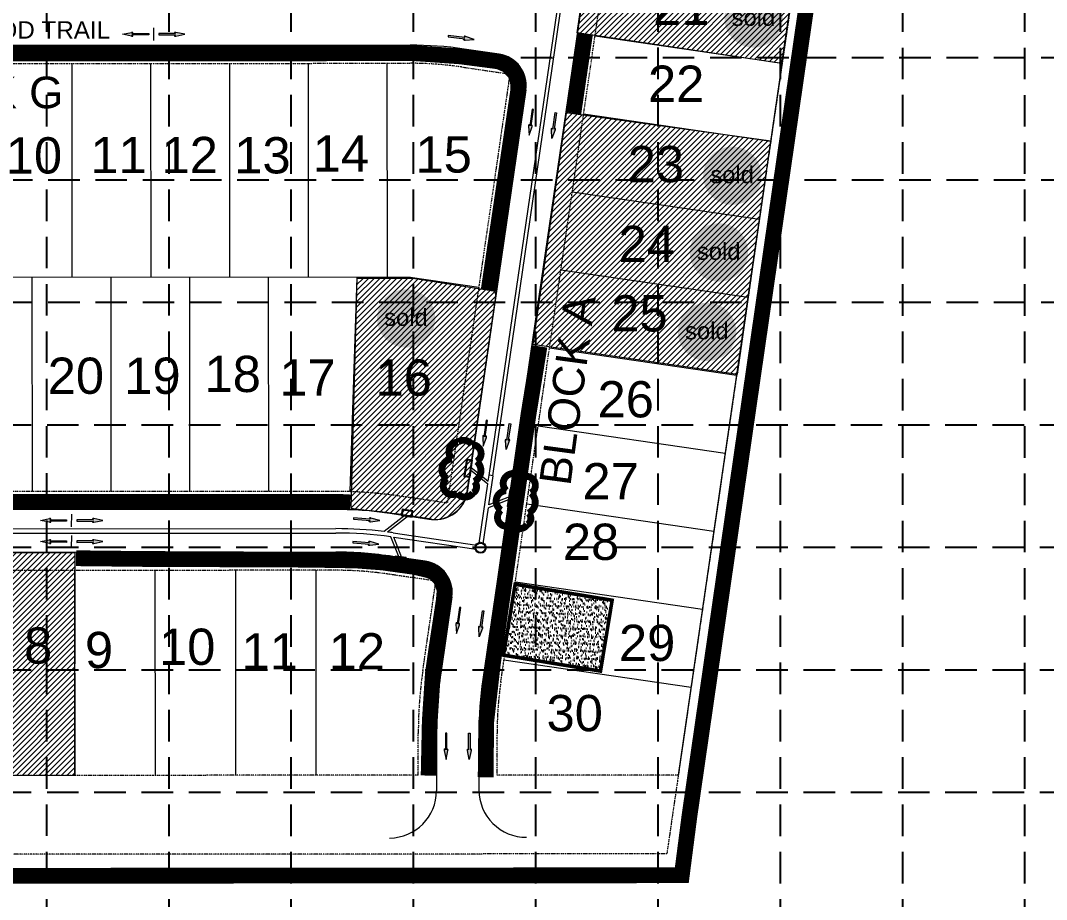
# Model space of a CAD drawing. Extents: x 218174 to 221286, y 216036 to 221010.
# Drawn here: x 219558 to 220209, y 216747 to 217305 of the extents above; entities that cross this region are included whole.
import ezdxf
from ezdxf.enums import TextEntityAlignment as Align

# ---------------------------------------------------------------- set-up
doc = ezdxf.new("R2010")
doc.units = 0
doc.header["$MEASUREMENT"] = 0
doc.linetypes.add('DASHED', pattern=[0.75, 0.5, -0.25])
doc.linetypes.add('DIVIDE', pattern=[1.25, 0.5, -0.25, 0, -0.25, 0, -0.25])
doc.layers.get('0').update_dxf_attribs({"lineweight": 0})
for name, color, linetype, lineweight in [('1 ARROWS', 7, 'Continuous', 0), ('1 BLOCK NUMBERS', 7, 'Continuous', 0), ('1 CURB LINE', 7, 'Continuous', 0), ('1 LOT NUMBERS', 7, 'Continuous', 0), ('1 STORM PIPE', 5, 'Continuous', 0), ('1 STREET NAMES', 7, 'Continuous', 0), ('PH.5-10', 7, 'Continuous', 0), ('PH.5-27', 7, 'Continuous', 0), ('PH.5-29', 7, 'Continuous', 0)]:
    doc.layers.add(name, color=color, linetype=linetype, lineweight=lineweight)
for name, color, linetype in [('1 EROSION BLANKETS', 84, 'Continuous'), ('1 INLET PROTECTION', 5, 'Continuous'), ('1 LIMITS OF DISTURBANCE', 1, 'DASHED'), ('1 SODDED LOT', 2, 'Continuous'), ('1 SOLD LOT', 7, 'Continuous'), ('BASE', 7, 'Continuous'), ('GRID', 251, 'DASHED')]:
    doc.layers.add(name, color=color, linetype=linetype)
doc.styles.add('ryland', font='ARIAL.TTF', dxfattribs={"height": 25})
doc.styles.get("Standard").update_dxf_attribs({"font": 'ARIAL.TTF'})

# ---------------------------------------------------------------- blocks, each defined once
blk = doc.blocks.new('Sold')
h = blk.add_hatch(color=7)
h.paths.add_polyline_path([(38.78, 18.77, 1), (0.52, 18.77, 1)])
h.paths.add_polyline_path([(2.42, 10.89), (36.59, 10.89), (36.59, 27.86), (2.42, 27.86)], flags=24)
at = {"layer": 'BASE', "color": 7, "style": 'ryland'}
blk.add_text('sold', height=11.127, dxfattribs=at).set_placement((19.5, 13.9), align=Align.CENTER)
blk = doc.blocks.new('A$C29F80EAC')
at = {"layer": 'BASE'}
h = blk.add_hatch(dxfattribs=at)
h.set_pattern_fill('AR-SAND', color=30, scale=1.82172, style=0)
h.set_pattern_definition([(37.5, (1542.6865, -135.4905), (-0.1147563, 3.510134), [0, -2.769015, 0, -3.0969247, 0, -2.9602957]), (7.5, (1542.6865, -135.4905), (3.224038, 5.141161), [0, -1.4938107, 0, -2.495757, 0, -0.956403]), (327.5, (1540.4458, -135.4905), (5.673096, 0.010309), [0, -0.91086, 0, -3.279097, 0, -4.281043]), (317.5, (1540.446, -135.4905), (5.476322, 1.59888), [0, -0.45543, 0, -2.14963, 0, -2.4593226])])
h.paths.add_polyline_path([(63.51, 1.14), (63.51, 46.68), (1.14, 46.68), (1.14, 1.14)])
at = {"layer": 'BASE', "color": 30, "linetype": 'Continuous', "const_width": 2.28}
blk.add_lwpolyline([(1.14, 1.14), (63.51, 1.14), (63.51, 46.68), (1.14, 46.68)], close=True, dxfattribs=at)

msp = doc.modelspace()

# ---------------------------------------------------------------- hatches: boundary and pattern name
at = {"layer": '1 ARROWS', "linetype": 'Continuous', "lineweight": 0}
h = msp.add_hatch(color=256, dxfattribs=at)
edge = h.paths.add_edge_path()
edge.add_line((219629.25, 217297.1), (219628.71, 217296.6))
edge.add_line((219628.71, 217296.6), (219639.3, 217296.59))
edge.add_line((219639.3, 217296.59), (219639.3, 217295.73))
edge.add_line((219639.3, 217295.73), (219628.71, 217295.74))
edge.add_line((219628.71, 217295.74), (219629.26, 217295.13))
edge.add_line((219629.26, 217295.13), (219629.26, 217295.13))
edge.add_ellipse((219628.72, 217295.09), major_axis=(-0.56, 0), ratio=0.285714, start_angle=54.16847, end_angle=194.49672, ccw=False)
edge.add_line((219628.39, 217294.96), (219628.39, 217294.96))
edge.add_line((219628.39, 217294.96), (219622.67, 217296.15))
edge.add_line((219622.67, 217296.15), (219628.4, 217297.28))
edge.add_ellipse((219628.72, 217297.14), major_axis=(-0.56, 0), ratio=0.285714, start_angle=162.81733, end_angle=304.72693, ccw=False)
edge.add_line((219629.25, 217297.1), (219629.25, 217297.1))
edge.add_line((219629.25, 217297.1), (219629.25, 217297.1))
edge.add_line((219629.25, 217297.1), (219629.25, 217297.1))
h = msp.add_hatch(color=256, dxfattribs=at)
edge = h.paths.add_edge_path()
edge.add_line((219655.74, 217297.12), (219656.28, 217296.62))
edge.add_line((219656.28, 217296.62), (219645.7, 217296.59))
edge.add_line((219645.7, 217296.59), (219645.7, 217295.73))
edge.add_line((219645.7, 217295.73), (219656.28, 217295.76))
edge.add_line((219656.28, 217295.76), (219655.73, 217295.15))
edge.add_line((219655.73, 217295.15), (219655.73, 217295.15))
edge.add_ellipse((219656.27, 217295.11), major_axis=(0.56, 0.001), ratio=0.285714, start_angle=165.50328, end_angle=305.83153)
edge.add_line((219656.6, 217294.98), (219656.6, 217294.98))
edge.add_line((219656.6, 217294.98), (219662.33, 217296.17))
edge.add_line((219662.33, 217296.17), (219656.59, 217297.3))
edge.add_ellipse((219656.27, 217297.16), major_axis=(0.56, 0.001), ratio=0.285714, start_angle=55.27307, end_angle=197.18267)
edge.add_line((219655.74, 217297.11), (219655.74, 217297.12))
edge.add_line((219655.74, 217297.12), (219655.74, 217297.12))
edge.add_line((219655.74, 217297.12), (219655.74, 217297.12))
h = msp.add_hatch(color=256, dxfattribs=at)
edge = h.paths.add_edge_path()
edge.add_line((219839.45, 217294.75), (219839.92, 217294.08))
edge.add_line((219839.92, 217294.08), (219829.42, 217295.38))
edge.add_line((219829.42, 217295.38), (219829.32, 217294.52))
edge.add_line((219829.32, 217294.52), (219839.82, 217293.22))
edge.add_line((219839.82, 217293.22), (219839.22, 217292.79))
edge.add_line((219839.22, 217292.79), (219839.22, 217292.79))
edge.add_ellipse((219839.75, 217292.68), major_axis=(-0.556, 0.069), ratio=0.285714, start_angle=-17.18267, end_angle=124.72693)
edge.add_line((219840.05, 217292.51), (219840.05, 217292.51))
edge.add_line((219840.05, 217292.51), (219845.88, 217292.93))
edge.add_line((219845.88, 217292.93), (219840.34, 217294.81))
edge.add_line((219840.34, 217294.81), (219840.34, 217294.81))
edge.add_ellipse((219840, 217294.72), major_axis=(-0.556, 0.069), ratio=0.285714, start_angle=234.16847, end_angle=374.49672)
edge.add_line((219839.45, 217294.75), (219839.45, 217294.75))
h = msp.add_hatch(color=256, dxfattribs=at)
edge = h.paths.add_edge_path()
edge.add_line((219882.61, 217238.5), (219881.93, 217238.05))
edge.add_line((219881.93, 217238.05), (219883.45, 217248.52))
edge.add_line((219883.45, 217248.52), (219882.6, 217248.64))
edge.add_line((219882.6, 217248.64), (219881.07, 217238.17))
edge.add_line((219881.07, 217238.17), (219880.66, 217238.78))
edge.add_line((219880.66, 217238.78), (219880.66, 217238.78))
edge.add_ellipse((219880.53, 217238.25), major_axis=(0.081, 0.554), ratio=0.285714, start_angle=-17.18267, end_angle=124.72693)
edge.add_line((219880.36, 217237.96), (219880.36, 217237.96))
edge.add_line((219880.36, 217237.96), (219880.65, 217232.12))
edge.add_line((219880.65, 217232.12), (219882.65, 217237.62))
edge.add_line((219882.65, 217237.62), (219882.65, 217237.62))
edge.add_ellipse((219882.57, 217237.96), major_axis=(0.081, 0.554), ratio=0.285714, start_angle=234.16847, end_angle=374.49672)
edge.add_line((219882.61, 217238.5), (219882.61, 217238.5))
h = msp.add_hatch(color=256, dxfattribs=at)
edge = h.paths.add_edge_path()
edge.add_line((219895.16, 217236.66), (219895.68, 217236.03))
edge.add_line((219895.68, 217236.03), (219897.22, 217246.5))
edge.add_line((219897.22, 217246.5), (219898.07, 217246.37))
edge.add_line((219898.07, 217246.37), (219896.53, 217235.91))
edge.add_line((219896.53, 217235.91), (219897.1, 217236.36))
edge.add_line((219897.1, 217236.36), (219897.1, 217236.36))
edge.add_ellipse((219897.07, 217235.83), major_axis=(0.082, 0.554), ratio=0.285714, start_angle=235.27307, end_angle=377.18267, ccw=False)
edge.add_line((219897.16, 217235.49), (219897.16, 217235.5))
edge.add_line((219897.16, 217235.5), (219895.2, 217229.99))
edge.add_line((219895.2, 217229.99), (219894.86, 217235.83))
edge.add_line((219894.86, 217235.83), (219894.86, 217235.83))
edge.add_ellipse((219895.04, 217236.13), major_axis=(0.082, 0.554), ratio=0.285714, start_angle=-14.49672, end_angle=125.83153, ccw=False)
edge.add_line((219895.16, 217236.66), (219895.16, 217236.66))
h = msp.add_hatch(color=256, dxfattribs=at)
edge = h.paths.add_edge_path()
edge.add_line((219853.53, 217041.3), (219852.85, 217040.85))
edge.add_line((219852.85, 217040.85), (219854.38, 217051.32))
edge.add_line((219854.38, 217051.32), (219853.53, 217051.44))
edge.add_line((219853.53, 217051.44), (219852, 217040.97))
edge.add_line((219852, 217040.97), (219851.59, 217041.57))
edge.add_line((219851.59, 217041.57), (219851.58, 217041.57))
edge.add_ellipse((219851.46, 217041.05), major_axis=(0.081, 0.554), ratio=0.285714, start_angle=-17.18267, end_angle=124.72693)
edge.add_line((219851.28, 217040.75), (219851.28, 217040.76))
edge.add_line((219851.28, 217040.76), (219851.58, 217034.92))
edge.add_line((219851.58, 217034.92), (219853.58, 217040.42))
edge.add_line((219853.58, 217040.42), (219853.58, 217040.42))
edge.add_ellipse((219853.5, 217040.76), major_axis=(0.081, 0.554), ratio=0.285714, start_angle=234.16847, end_angle=374.49672)
edge.add_line((219853.53, 217041.3), (219853.53, 217041.3))
h = msp.add_hatch(color=256, dxfattribs=at)
edge = h.paths.add_edge_path()
edge.add_line((219866.09, 217039.46), (219866.61, 217038.83))
edge.add_line((219866.61, 217038.83), (219868.15, 217049.3))
edge.add_line((219868.15, 217049.3), (219869, 217049.17))
edge.add_line((219869, 217049.17), (219867.46, 217038.7))
edge.add_line((219867.46, 217038.7), (219868.03, 217039.16))
edge.add_line((219868.03, 217039.16), (219868.03, 217039.16))
edge.add_ellipse((219868, 217038.63), major_axis=(0.082, 0.554), ratio=0.285714, start_angle=235.27307, end_angle=377.18267, ccw=False)
edge.add_line((219868.08, 217038.29), (219868.08, 217038.29))
edge.add_line((219868.08, 217038.29), (219866.13, 217032.79))
edge.add_line((219866.13, 217032.79), (219865.79, 217038.63))
edge.add_line((219865.79, 217038.63), (219865.79, 217038.62))
edge.add_ellipse((219865.97, 217038.93), major_axis=(0.082, 0.554), ratio=0.285714, start_angle=-14.49672, end_angle=125.83153, ccw=False)
edge.add_line((219866.09, 217039.46), (219866.09, 217039.46))
h = msp.add_hatch(color=256, dxfattribs=at)
edge = h.paths.add_edge_path()
edge.add_line((219577.18, 216988.84), (219576.64, 216988.34))
edge.add_line((219576.64, 216988.34), (219587.23, 216988.32))
edge.add_line((219587.23, 216988.32), (219587.23, 216987.46))
edge.add_line((219587.23, 216987.46), (219576.64, 216987.48))
edge.add_line((219576.64, 216987.48), (219577.19, 216986.87))
edge.add_line((219577.19, 216986.87), (219577.19, 216986.87))
edge.add_ellipse((219576.65, 216986.83), major_axis=(-0.56, 0.001), ratio=0.285714, start_angle=54.16847, end_angle=194.49672, ccw=False)
edge.add_line((219576.32, 216986.7), (219576.32, 216986.7))
edge.add_line((219576.32, 216986.7), (219570.59, 216987.89))
edge.add_line((219570.59, 216987.89), (219576.33, 216989.02))
edge.add_ellipse((219576.65, 216988.88), major_axis=(-0.56, 0.001), ratio=0.285714, start_angle=162.81733, end_angle=304.72693, ccw=False)
edge.add_line((219577.18, 216988.83), (219577.18, 216988.84))
edge.add_line((219577.18, 216988.84), (219577.18, 216988.84))
edge.add_line((219577.18, 216988.84), (219577.18, 216988.84))
h = msp.add_hatch(color=256, dxfattribs=at)
edge = h.paths.add_edge_path()
edge.add_line((219603.67, 216988.84), (219604.21, 216988.34))
edge.add_line((219604.21, 216988.34), (219593.63, 216988.32))
edge.add_line((219593.63, 216988.32), (219593.63, 216987.46))
edge.add_line((219593.63, 216987.46), (219604.21, 216987.48))
edge.add_line((219604.21, 216987.48), (219603.66, 216986.87))
edge.add_line((219603.66, 216986.87), (219603.66, 216986.87))
edge.add_ellipse((219604.2, 216986.83), major_axis=(0.56, 0.001), ratio=0.285714, start_angle=165.50328, end_angle=305.83153)
edge.add_line((219604.53, 216986.7), (219604.53, 216986.7))
edge.add_line((219604.53, 216986.7), (219610.26, 216987.89))
edge.add_line((219610.26, 216987.89), (219604.52, 216989.02))
edge.add_ellipse((219604.2, 216988.88), major_axis=(0.56, 0.001), ratio=0.285714, start_angle=55.27307, end_angle=197.18267)
edge.add_line((219603.67, 216988.83), (219603.67, 216988.84))
edge.add_line((219603.67, 216988.84), (219603.67, 216988.84))
edge.add_line((219603.67, 216988.84), (219603.67, 216988.84))
h = msp.add_hatch(color=256, dxfattribs=at)
edge = h.paths.add_edge_path()
edge.add_line((219779.4, 216989.27), (219779.9, 216988.62))
edge.add_line((219779.9, 216988.62), (219769.35, 216989.41))
edge.add_line((219769.35, 216989.41), (219769.29, 216988.55))
edge.add_line((219769.29, 216988.55), (219779.84, 216987.77))
edge.add_line((219779.84, 216987.77), (219779.27, 216987.31))
edge.add_line((219779.27, 216987.31), (219779.27, 216987.31))
edge.add_ellipse((219779.8, 216987.22), major_axis=(-0.558, 0.042), ratio=0.285714, start_angle=-17.18267, end_angle=124.72693)
edge.add_line((219780.11, 216987.06), (219780.1, 216987.06))
edge.add_line((219780.1, 216987.06), (219785.9, 216987.77))
edge.add_line((219785.9, 216987.77), (219780.28, 216989.37))
edge.add_line((219780.28, 216989.37), (219780.28, 216989.37))
edge.add_ellipse((219779.95, 216989.27), major_axis=(-0.558, 0.042), ratio=0.285714, start_angle=234.16847, end_angle=374.49672)
edge.add_line((219779.4, 216989.27), (219779.4, 216989.27))
h = msp.add_hatch(color=256, dxfattribs=at)
edge = h.paths.add_edge_path()
edge.add_line((219577.19, 216975.34), (219576.65, 216974.84))
edge.add_line((219576.65, 216974.84), (219587.24, 216974.82))
edge.add_line((219587.24, 216974.82), (219587.24, 216973.96))
edge.add_line((219587.24, 216973.96), (219576.65, 216973.98))
edge.add_line((219576.65, 216973.98), (219577.2, 216973.37))
edge.add_line((219577.2, 216973.37), (219577.2, 216973.37))
edge.add_ellipse((219576.66, 216973.33), major_axis=(-0.56, 0.001), ratio=0.285714, start_angle=54.16847, end_angle=194.49672, ccw=False)
edge.add_line((219576.33, 216973.2), (219576.33, 216973.2))
edge.add_line((219576.33, 216973.2), (219570.6, 216974.39))
edge.add_line((219570.6, 216974.39), (219576.34, 216975.52))
edge.add_ellipse((219576.66, 216975.38), major_axis=(-0.56, 0.001), ratio=0.285714, start_angle=162.81733, end_angle=304.72693, ccw=False)
edge.add_line((219577.19, 216975.33), (219577.19, 216975.34))
edge.add_line((219577.19, 216975.34), (219577.19, 216975.34))
edge.add_line((219577.19, 216975.34), (219577.19, 216975.34))
h = msp.add_hatch(color=256, dxfattribs=at)
edge = h.paths.add_edge_path()
edge.add_line((219603.68, 216975.34), (219604.22, 216974.84))
edge.add_line((219604.22, 216974.84), (219593.64, 216974.82))
edge.add_line((219593.64, 216974.82), (219593.64, 216973.96))
edge.add_line((219593.64, 216973.96), (219604.22, 216973.98))
edge.add_line((219604.22, 216973.98), (219603.67, 216973.37))
edge.add_line((219603.67, 216973.37), (219603.67, 216973.37))
edge.add_ellipse((219604.21, 216973.33), major_axis=(0.56, 0.001), ratio=0.285714, start_angle=165.50328, end_angle=305.83153)
edge.add_line((219604.54, 216973.2), (219604.54, 216973.2))
edge.add_line((219604.54, 216973.2), (219610.27, 216974.39))
edge.add_line((219610.27, 216974.39), (219604.53, 216975.52))
edge.add_ellipse((219604.21, 216975.38), major_axis=(0.56, 0.001), ratio=0.285714, start_angle=55.27307, end_angle=197.18267)
edge.add_line((219603.68, 216975.33), (219603.68, 216975.34))
edge.add_line((219603.68, 216975.34), (219603.68, 216975.34))
edge.add_line((219603.68, 216975.34), (219603.68, 216975.34))
h = msp.add_hatch(color=256, dxfattribs=at)
edge = h.paths.add_edge_path()
edge.add_line((219778.88, 216974.32), (219779.38, 216973.67))
edge.add_line((219779.38, 216973.67), (219768.82, 216974.46))
edge.add_line((219768.82, 216974.46), (219768.76, 216973.6))
edge.add_line((219768.76, 216973.6), (219779.31, 216972.82))
edge.add_line((219779.31, 216972.82), (219778.74, 216972.36))
edge.add_line((219778.74, 216972.36), (219778.74, 216972.36))
edge.add_ellipse((219779.27, 216972.27), major_axis=(-0.558, 0.042), ratio=0.285714, start_angle=-17.18267, end_angle=124.72693)
edge.add_line((219779.58, 216972.11), (219779.58, 216972.12))
edge.add_line((219779.58, 216972.12), (219785.38, 216972.82))
edge.add_line((219785.38, 216972.82), (219779.75, 216974.42))
edge.add_line((219779.75, 216974.42), (219779.75, 216974.43))
edge.add_ellipse((219779.42, 216974.32), major_axis=(-0.558, 0.042), ratio=0.285714, start_angle=234.16847, end_angle=374.49672)
edge.add_line((219778.88, 216974.32), (219778.88, 216974.32))
h = msp.add_hatch(color=256, dxfattribs=at)
edge = h.paths.add_edge_path()
edge.add_line((219836.49, 216922.59), (219835.81, 216922.13))
edge.add_line((219835.81, 216922.13), (219837.34, 216932.6))
edge.add_line((219837.34, 216932.6), (219836.49, 216932.72))
edge.add_line((219836.49, 216932.72), (219834.96, 216922.26))
edge.add_line((219834.96, 216922.26), (219834.54, 216922.86))
edge.add_line((219834.54, 216922.86), (219834.54, 216922.86))
edge.add_ellipse((219834.42, 216922.34), major_axis=(0.081, 0.554), ratio=0.285714, start_angle=-17.18267, end_angle=124.72693)
edge.add_line((219834.24, 216922.04), (219834.24, 216922.04))
edge.add_line((219834.24, 216922.04), (219834.54, 216916.2))
edge.add_line((219834.54, 216916.2), (219836.53, 216921.7))
edge.add_line((219836.53, 216921.7), (219836.53, 216921.7))
edge.add_ellipse((219836.45, 216922.04), major_axis=(0.081, 0.554), ratio=0.285714, start_angle=234.16847, end_angle=374.49672)
edge.add_line((219836.49, 216922.59), (219836.49, 216922.59))
h = msp.add_hatch(color=256, dxfattribs=at)
edge = h.paths.add_edge_path()
edge.add_line((219849.04, 216920.74), (219849.56, 216920.11))
edge.add_line((219849.56, 216920.11), (219851.11, 216930.59))
edge.add_line((219851.11, 216930.59), (219851.96, 216930.46))
edge.add_line((219851.96, 216930.46), (219850.42, 216919.99))
edge.add_line((219850.42, 216919.99), (219850.99, 216920.45))
edge.add_line((219850.99, 216920.45), (219850.99, 216920.45))
edge.add_ellipse((219850.96, 216919.91), major_axis=(0.082, 0.554), ratio=0.285714, start_angle=235.27307, end_angle=377.18267, ccw=False)
edge.add_line((219851.04, 216919.58), (219851.04, 216919.58))
edge.add_line((219851.04, 216919.58), (219849.08, 216914.07))
edge.add_line((219849.08, 216914.07), (219848.75, 216919.91))
edge.add_line((219848.75, 216919.91), (219848.75, 216919.91))
edge.add_ellipse((219848.92, 216920.22), major_axis=(0.082, 0.554), ratio=0.285714, start_angle=-14.49672, end_angle=125.83153, ccw=False)
edge.add_line((219849.04, 216920.74), (219849.04, 216920.74))
h = msp.add_hatch(color=256, dxfattribs=at)
edge = h.paths.add_edge_path()
edge.add_line((219829.04, 216842.85), (219828.44, 216842.31))
edge.add_line((219828.44, 216842.31), (219828.43, 216852.89))
edge.add_line((219828.43, 216852.89), (219827.57, 216852.89))
edge.add_line((219827.57, 216852.89), (219827.58, 216842.31))
edge.add_line((219827.58, 216842.31), (219827.08, 216842.84))
edge.add_line((219827.08, 216842.84), (219827.07, 216842.84))
edge.add_ellipse((219827.03, 216842.31), major_axis=(0, 0.56), ratio=0.285714, start_angle=-17.18267, end_angle=124.72693)
edge.add_line((219826.9, 216841.99), (219826.9, 216841.99))
edge.add_line((219826.9, 216841.99), (219828.04, 216836.26))
edge.add_line((219828.04, 216836.26), (219829.21, 216841.99))
edge.add_line((219829.21, 216841.99), (219829.21, 216841.99))
edge.add_ellipse((219829.08, 216842.31), major_axis=(0, 0.56), ratio=0.285714, start_angle=234.16847, end_angle=374.49672)
edge.add_line((219829.04, 216842.85), (219829.04, 216842.85))
h = msp.add_hatch(color=256, dxfattribs=at)
edge = h.paths.add_edge_path()
edge.add_line((219841.73, 216842.85), (219842.34, 216842.31))
edge.add_line((219842.34, 216842.31), (219842.34, 216852.89))
edge.add_line((219842.34, 216852.89), (219843.2, 216852.89))
edge.add_line((219843.2, 216852.89), (219843.2, 216842.31))
edge.add_line((219843.2, 216842.31), (219843.7, 216842.84))
edge.add_line((219843.7, 216842.84), (219843.7, 216842.84))
edge.add_ellipse((219843.75, 216842.31), major_axis=(0, 0.56), ratio=0.285714, start_angle=235.27307, end_angle=377.18267, ccw=False)
edge.add_line((219843.88, 216841.99), (219843.88, 216841.99))
edge.add_line((219843.88, 216841.99), (219842.74, 216836.26))
edge.add_line((219842.74, 216836.26), (219841.56, 216841.99))
edge.add_line((219841.56, 216841.99), (219841.56, 216841.99))
edge.add_ellipse((219841.69, 216842.31), major_axis=(0, 0.56), ratio=0.285714, start_angle=-14.49672, end_angle=125.83153, ccw=False)
edge.add_line((219841.73, 216842.85), (219841.73, 216842.85))
at = {"layer": '1 SODDED LOT', "lineweight": 0}
h = msp.add_hatch(dxfattribs=at)
h.set_pattern_fill('ANSI31', color=256, scale=20, style=0)
h.paths.add_polyline_path([(219976.09, 217742.1), (220106.74, 217722.87), (220040.88, 217277.57), (219911.15, 217297.04)])
h = msp.add_hatch(dxfattribs=at)
h.set_pattern_fill('ANSI31', color=256, scale=20, style=0)
h.paths.add_polyline_path([(220034.17, 217228.45), (219904.16, 217246.41), (219883.02, 217099.58), (220013.03, 217080.56)])
h = msp.add_hatch(dxfattribs=at)
h.set_pattern_fill('ANSI31', color=256, scale=20, style=0)
edge = h.paths.add_edge_path()
edge.add_line((219859.46, 217133.1), (219806.84, 217141.33))
edge.add_line((219806.84, 217141.33), (219771.34, 217141.33))
edge.add_line((219771.34, 217141.33), (219767.54, 216995.62))
edge.add_line((219767.54, 216995.62), (219792.26, 216992.46))
edge.add_line((219792.26, 216992.46), (219816.99, 216988.66))
edge.add_arc((219820.34, 217010.46), 22.06, 261.25926, 337.36706)
edge.add_line((219840.7, 217001.97), (219859.61, 217129.59))
edge.add_line((219859.61, 217129.59), (219859.46, 217133.1))
at = {"layer": '1 SODDED LOT', "linetype": 'Continuous', "lineweight": 0}
h = msp.add_hatch(dxfattribs=at)
h.set_pattern_fill('ANSI31', color=256, scale=20, style=0)
h.paths.add_polyline_path([(219439.71, 216825.89), (219439.39, 216967.55), (219592.36, 216967.37), (219592.31, 216826.04)])

# ---------------------------------------------------------------- linework, layer by layer
at = {"layer": '1 ARROWS', "linetype": 'Continuous', "lineweight": 0}
for p, q in [((219622.67, 217296.15), (219628.4, 217297.28)), ((219628.39, 217294.96), (219622.67, 217296.15)), ((219628.39, 217294.96), (219628.39, 217294.96)), ((219629.25, 217297.1), (219628.71, 217296.6)), ((219628.71, 217296.6), (219639.3, 217296.59)), ((219639.3, 217295.73), (219628.71, 217295.74)), ((219628.71, 217295.74), (219629.26, 217295.13)), ((219629.25, 217297.1), (219629.25, 217297.1)), ((219629.25, 217297.1), (219629.25, 217297.1)), ((219629.25, 217297.1), (219629.25, 217297.1)), ((219629.26, 217295.13), (219629.26, 217295.13)), ((219639.3, 217296.59), (219639.3, 217295.73)), ((219642.48, 217292.16), (219642.51, 217300.16)), ((219656.28, 217296.62), (219645.7, 217296.59)), ((219645.7, 217296.59), (219645.7, 217295.73)), ((219645.7, 217295.73), (219656.28, 217295.76)), ((219656.28, 217295.76), (219655.73, 217295.15)), ((219655.73, 217295.15), (219655.73, 217295.15)), ((219655.74, 217297.12), (219656.28, 217296.62)), ((219655.74, 217297.11), (219655.74, 217297.12)), ((219655.74, 217297.12), (219655.74, 217297.12)), ((219655.74, 217297.12), (219655.74, 217297.12)), ((219662.33, 217296.17), (219656.59, 217297.3)), ((219656.6, 217294.98), (219662.33, 217296.17)), ((219656.6, 217294.98), (219656.6, 217294.98)), ((219829.42, 217295.38), (219829.32, 217294.52)), ((219829.32, 217294.52), (219839.82, 217293.22)), ((219839.92, 217294.08), (219829.42, 217295.38)), ((219839.45, 217294.75), (219839.92, 217294.08)), ((219839.45, 217294.75), (219839.45, 217294.75)), ((219845.88, 217292.93), (219840.34, 217294.81)), ((219840.34, 217294.81), (219840.34, 217294.81)), ((219839.82, 217293.22), (219839.22, 217292.79)), ((219839.22, 217292.79), (219839.22, 217292.79)), ((219840.05, 217292.51), (219845.88, 217292.93)), ((219840.05, 217292.51), (219840.05, 217292.51)), ((219882.6, 217248.64), (219881.07, 217238.17)), ((219881.93, 217238.05), (219883.45, 217248.52)), ((219883.45, 217248.52), (219882.6, 217248.64)), ((219895.68, 217236.03), (219897.22, 217246.5)), ((219898.07, 217246.37), (219896.53, 217235.91)), ((219897.22, 217246.5), (219898.07, 217246.37)), ((219880.36, 217237.96), (219880.36, 217237.96)), ((219880.36, 217237.96), (219880.65, 217232.12)), ((219880.65, 217232.12), (219882.65, 217237.62)), ((219881.07, 217238.17), (219880.66, 217238.78)), ((219880.66, 217238.78), (219880.66, 217238.78)), ((219882.61, 217238.5), (219881.93, 217238.05)), ((219882.61, 217238.5), (219882.61, 217238.5)), ((219882.65, 217237.62), (219882.65, 217237.62)), ((219895.2, 217229.99), (219894.86, 217235.83)), ((219894.86, 217235.83), (219894.86, 217235.83)), ((219895.16, 217236.66), (219895.68, 217236.03)), ((219895.16, 217236.66), (219895.16, 217236.66)), ((219897.16, 217235.5), (219895.2, 217229.99)), ((219896.53, 217235.91), (219897.1, 217236.36)), ((219897.1, 217236.36), (219897.1, 217236.36)), ((219897.16, 217235.49), (219897.16, 217235.5)), ((219853.53, 217051.44), (219852, 217040.97)), ((219852.85, 217040.85), (219854.38, 217051.32)), ((219854.38, 217051.32), (219853.53, 217051.44)), ((219866.61, 217038.83), (219868.15, 217049.3)), ((219869, 217049.17), (219867.46, 217038.7)), ((219868.15, 217049.3), (219869, 217049.17)), ((219851.28, 217040.75), (219851.28, 217040.76)), ((219851.28, 217040.76), (219851.58, 217034.92)), ((219851.59, 217041.57), (219851.58, 217041.57)), ((219851.58, 217034.92), (219853.58, 217040.42)), ((219852, 217040.97), (219851.59, 217041.57)), ((219853.53, 217041.3), (219852.85, 217040.85)), ((219853.53, 217041.3), (219853.53, 217041.3)), ((219853.58, 217040.42), (219853.58, 217040.42)), ((219866.13, 217032.79), (219865.79, 217038.63)), ((219865.79, 217038.63), (219865.79, 217038.62)), ((219866.09, 217039.46), (219866.61, 217038.83)), ((219866.09, 217039.46), (219866.09, 217039.46)), ((219868.08, 217038.29), (219866.13, 217032.79)), ((219867.46, 217038.7), (219868.03, 217039.16)), ((219868.03, 217039.16), (219868.03, 217039.16)), ((219868.08, 217038.29), (219868.08, 217038.29)), ((219570.59, 216987.89), (219576.33, 216989.02)), ((219576.32, 216986.7), (219570.59, 216987.89)), ((219577.18, 216988.84), (219576.64, 216988.34)), ((219576.64, 216988.34), (219587.23, 216988.32)), ((219577.18, 216988.83), (219577.18, 216988.84)), ((219577.18, 216988.84), (219577.18, 216988.84)), ((219577.18, 216988.84), (219577.18, 216988.84)), ((219587.23, 216988.32), (219587.23, 216987.46)), ((219590.41, 216983.89), (219590.45, 216991.89)), ((219604.21, 216988.34), (219593.63, 216988.32)), ((219593.63, 216988.32), (219593.63, 216987.46)), ((219603.67, 216988.84), (219604.21, 216988.34)), ((219603.67, 216988.83), (219603.67, 216988.84)), ((219603.67, 216988.84), (219603.67, 216988.84)), ((219603.67, 216988.84), (219603.67, 216988.84)), ((219610.26, 216987.89), (219604.52, 216989.02)), ((219604.53, 216986.7), (219610.26, 216987.89)), ((219769.35, 216989.41), (219769.29, 216988.55)), ((219769.29, 216988.55), (219779.84, 216987.77)), ((219779.9, 216988.62), (219769.35, 216989.41)), ((219779.4, 216989.27), (219779.9, 216988.62)), ((219779.4, 216989.27), (219779.4, 216989.27)), ((219785.9, 216987.77), (219780.28, 216989.37)), ((219780.28, 216989.37), (219780.28, 216989.37)), ((219576.32, 216986.7), (219576.32, 216986.7)), ((219587.23, 216987.46), (219576.64, 216987.48)), ((219576.64, 216987.48), (219577.19, 216986.87)), ((219577.19, 216986.87), (219577.19, 216986.87)), ((219593.63, 216987.46), (219604.21, 216987.48)), ((219604.21, 216987.48), (219603.66, 216986.87)), ((219603.66, 216986.87), (219603.66, 216986.87)), ((219604.53, 216986.7), (219604.53, 216986.7)), ((219779.84, 216987.77), (219779.27, 216987.31)), ((219779.27, 216987.31), (219779.27, 216987.31)), ((219780.1, 216987.06), (219785.9, 216987.77)), ((219780.11, 216987.06), (219780.1, 216987.06)), ((219570.6, 216974.39), (219576.34, 216975.52)), ((219577.19, 216975.34), (219576.65, 216974.84)), ((219576.65, 216974.84), (219587.24, 216974.82)), ((219577.19, 216975.33), (219577.19, 216975.34)), ((219577.19, 216975.34), (219577.19, 216975.34)), ((219577.19, 216975.34), (219577.19, 216975.34)), ((219587.24, 216974.82), (219587.24, 216973.96)), ((219590.42, 216970.39), (219590.46, 216978.39)), ((219604.22, 216974.84), (219593.64, 216974.82)), ((219593.64, 216974.82), (219593.64, 216973.96)), ((219603.68, 216975.34), (219604.22, 216974.84)), ((219603.68, 216975.33), (219603.68, 216975.34)), ((219603.68, 216975.34), (219603.68, 216975.34)), ((219603.68, 216975.34), (219603.68, 216975.34)), ((219610.27, 216974.39), (219604.53, 216975.52)), ((219576.33, 216973.2), (219570.6, 216974.39)), ((219576.33, 216973.2), (219576.33, 216973.2)), ((219587.24, 216973.96), (219576.65, 216973.98)), ((219576.65, 216973.98), (219577.2, 216973.37)), ((219577.2, 216973.37), (219577.2, 216973.37)), ((219593.64, 216973.96), (219604.22, 216973.98)), ((219604.22, 216973.98), (219603.67, 216973.37)), ((219603.67, 216973.37), (219603.67, 216973.37)), ((219604.54, 216973.2), (219610.27, 216974.39)), ((219604.54, 216973.2), (219604.54, 216973.2)), ((219768.82, 216974.46), (219768.76, 216973.6)), ((219768.76, 216973.6), (219779.31, 216972.82)), ((219779.38, 216973.67), (219768.82, 216974.46)), ((219779.31, 216972.82), (219778.74, 216972.36)), ((219778.74, 216972.36), (219778.74, 216972.36)), ((219778.88, 216974.32), (219779.38, 216973.67)), ((219778.88, 216974.32), (219778.88, 216974.32)), ((219779.58, 216972.12), (219785.38, 216972.82)), ((219779.58, 216972.11), (219779.58, 216972.12)), ((219779.75, 216974.42), (219779.75, 216974.43)), ((219785.38, 216972.82), (219779.75, 216974.42)), ((219836.49, 216932.72), (219834.96, 216922.26)), ((219835.81, 216922.13), (219837.34, 216932.6)), ((219837.34, 216932.6), (219836.49, 216932.72)), ((219849.56, 216920.11), (219851.11, 216930.59)), ((219851.96, 216930.46), (219850.42, 216919.99)), ((219851.11, 216930.59), (219851.96, 216930.46)), ((219834.96, 216922.26), (219834.54, 216922.86)), ((219834.54, 216922.86), (219834.54, 216922.86)), ((219834.24, 216922.04), (219834.24, 216922.04)), ((219834.24, 216922.04), (219834.54, 216916.2)), ((219834.54, 216916.2), (219836.53, 216921.7)), ((219836.49, 216922.59), (219835.81, 216922.13)), ((219836.49, 216922.59), (219836.49, 216922.59)), ((219836.53, 216921.7), (219836.53, 216921.7)), ((219849.08, 216914.07), (219848.75, 216919.91)), ((219848.75, 216919.91), (219848.75, 216919.91)), ((219849.04, 216920.74), (219849.56, 216920.11)), ((219849.04, 216920.74), (219849.04, 216920.74)), ((219851.04, 216919.58), (219849.08, 216914.07)), ((219850.42, 216919.99), (219850.99, 216920.45)), ((219850.99, 216920.45), (219850.99, 216920.45)), ((219851.04, 216919.58), (219851.04, 216919.58)), ((219828.43, 216852.89), (219827.57, 216852.89)), ((219827.57, 216852.89), (219827.58, 216842.31)), ((219828.44, 216842.31), (219828.43, 216852.89)), ((219842.34, 216842.31), (219842.34, 216852.89)), ((219842.34, 216852.89), (219843.2, 216852.89)), ((219843.2, 216852.89), (219843.2, 216842.31)), ((219826.9, 216841.99), (219826.9, 216841.99)), ((219826.9, 216841.99), (219828.04, 216836.26)), ((219827.08, 216842.84), (219827.07, 216842.84)), ((219827.58, 216842.31), (219827.08, 216842.84)), ((219828.04, 216836.26), (219829.21, 216841.99)), ((219829.04, 216842.85), (219828.44, 216842.31)), ((219829.04, 216842.85), (219829.04, 216842.85)), ((219829.21, 216841.99), (219829.21, 216841.99)), ((219842.74, 216836.26), (219841.56, 216841.99)), ((219841.56, 216841.99), (219841.56, 216841.99)), ((219841.73, 216842.85), (219842.34, 216842.31)), ((219841.73, 216842.85), (219841.73, 216842.85)), ((219843.88, 216841.99), (219842.74, 216836.26)), ((219843.2, 216842.31), (219843.7, 216842.84)), ((219843.7, 216842.84), (219843.7, 216842.84)), ((219843.88, 216841.99), (219843.88, 216841.99))]:
    msp.add_line(p, q, dxfattribs=at)
for centre, major_axis, start_param, end_param in [((219628.72, 217295.09), (-0.56, 0), 0.945418, 3.394608), ((219628.72, 217297.14), (-0.56, 0), 2.841698, 5.318488), ((219656.27, 217297.16), (0.56, 0.001), 0.964697, 3.441487), ((219656.27, 217295.11), (0.56, 0.001), 2.888577, 5.337767), ((219840, 217294.72), (-0.556, 0.069), 4.087011, 6.536201), ((219839.75, 217292.68), (-0.556, 0.069), -0.299894, 2.176896), ((219880.53, 217238.25), (0.081, 0.554), -0.299894, 2.176896), ((219882.57, 217237.96), (0.081, 0.554), 4.087011, 6.536201), ((219851.46, 217041.05), (0.081, 0.554), -0.299894, 2.176896), ((219853.5, 217040.76), (0.081, 0.554), 4.087011, 6.536201), ((219576.65, 216988.88), (-0.56, 0.001), 2.841698, 5.318488), ((219604.2, 216988.88), (0.56, 0.001), 0.964697, 3.441487), ((219779.95, 216989.27), (-0.558, 0.042), 4.087011, 6.536201), ((219576.65, 216986.83), (-0.56, 0.001), 0.945418, 3.394608), ((219604.2, 216986.83), (0.56, 0.001), 2.888577, 5.337767), ((219779.8, 216987.22), (-0.558, 0.042), -0.299894, 2.176896), ((219576.66, 216975.38), (-0.56, 0.001), 2.841698, 5.318488), ((219604.21, 216975.38), (0.56, 0.001), 0.964697, 3.441487), ((219576.66, 216973.33), (-0.56, 0.001), 0.945418, 3.394608), ((219604.21, 216973.33), (0.56, 0.001), 2.888577, 5.337767), ((219779.27, 216972.27), (-0.558, 0.042), -0.299894, 2.176896), ((219779.42, 216974.32), (-0.558, 0.042), 4.087011, 6.536201), ((219834.42, 216922.34), (0.081, 0.554), -0.299894, 2.176896), ((219836.45, 216922.04), (0.081, 0.554), 4.087011, 6.536201), ((219827.03, 216842.31), (0, 0.56), -0.299894, 2.176896), ((219829.08, 216842.31), (0, 0.56), 4.087011, 6.536201)]:
    msp.add_ellipse(centre, major_axis=major_axis, ratio=0.285714, start_param=start_param, end_param=end_param, dxfattribs=at)
at = {"layer": '1 ARROWS', "linetype": 'Continuous', "lineweight": 0, "extrusion": (0, 0, -1)}
for centre, major_axis, start_param, end_param in [((219895.04, 217236.13), (0.082, 0.554), 4.087011, 6.536201), ((219897.07, 217235.83), (0.082, 0.554), -0.299894, 2.176896), ((219865.97, 217038.93), (0.082, 0.554), 4.087011, 6.536201), ((219868, 217038.63), (0.082, 0.554), -0.299894, 2.176896), ((219848.92, 216920.22), (0.082, 0.554), 4.087011, 6.536201), ((219850.96, 216919.91), (0.082, 0.554), -0.299894, 2.176896), ((219841.69, 216842.31), (0, 0.56), 4.087011, 6.536201), ((219843.75, 216842.31), (0, 0.56), -0.299894, 2.176896)]:
    msp.add_ellipse(centre, major_axis=major_axis, ratio=0.285714, start_param=start_param, end_param=end_param, dxfattribs=at)
at = {"layer": '1 ARROWS', "linetype": 'Continuous', "lineweight": 0}
for p in [(219839.22, 217292.79), (219880.66, 217238.78), (219897.1, 217236.36), (219851.59, 217041.57), (219868.03, 217039.16), (219779.27, 216987.31), (219778.74, 216972.36), (219834.54, 216922.86), (219850.99, 216920.45), (219827.08, 216842.84), (219843.7, 216842.84)]:
    msp.add_point(p, dxfattribs=at)
at = {"layer": '1 CURB LINE', "color": 7, "linetype": 'Continuous', "lineweight": 0}
for p, q in [((220031.17, 218118.95), (219851.36, 216887.07)), ((219805.18, 217289.27), (219376.86, 217288.99)), ((219861.73, 217283.54), (219839.49, 217286.79)), ((219878.63, 217260.86), (219841.37, 217005.61)), ((219758.01, 216994.75), (219183.78, 216994.37)), ((219818.69, 216988.71), (219796.24, 216991.99)), ((219758.03, 216967.75), (219183.8, 216967.37)), ((219814.79, 216961.99), (219794.32, 216964.98)), ((219831.7, 216939.32), (219824.64, 216890.97)), ((219821.88, 216852.73), (219821.9, 216816.46)), ((219848.88, 216852.75), (219848.9, 216816.87))]:
    msp.add_line(p, q, dxfattribs=at)
for centre, radius, start, end in [((219805.33, 217052.77), 236.5, 81.69516, 90.03766), ((219858.84, 217263.75), 20, 351.69516, 81.69516), ((219821.58, 217008.5), 20, 261.69516, 351.69516), ((219758.18, 216731.25), 263.5, 81.69516, 90.03766), ((219811.91, 216942.2), 20, 351.69516, 81.69516), ((220085.38, 216852.91), 263.5, 171.69516, 180.03766), ((220085.38, 216852.91), 236.5, 171.69516, 180.03766), ((219791.9, 216816.44), 30, 270.53754, 0.03766), ((219878.9, 216816.89), 30, 180.03766, 270.14009)]:
    msp.add_arc(centre, radius, start, end, dxfattribs=at)
msp.add_ellipse((219758.19, 216703.7), major_axis=(0, 264.05), ratio=0.94732, start_param=6.138239, end_param=6.283843, dxfattribs=at)
at = {"layer": '1 EROSION BLANKETS', "lineweight": 0, "const_width": 10, "flags": 128}
for points in [[(219908.81, 217246.14), (219916.16, 217296.27)], [(219336.33, 217288.86), (219346.99, 217285.92), (219377.44, 217284.17), (219414.49, 217283.96), (219689.47, 217284.04), (219808.05, 217284.16), (219836.9, 217282.15), (219861.23, 217278.98), (219866.88, 217276.69), (219871.78, 217271.48), (219873.65, 217266.32), (219873.76, 217260.38), (219855.04, 217133.96)], [(219853.13, 216825), (219853.48, 216860.15), (219857.66, 216896.69), (219880.23, 217054.62), (219887.3, 217098.25)], [(219514.88, 216999.72), (219579.18, 216999.57), (219721.3, 216999.51), (219759.28, 216999.69), (219767.28, 216999.27)], [(219593.25, 216963.88), (219635.79, 216963.42), (219739.34, 216962.98), (219770.66, 216962.47), (219787.54, 216961.2), (219808.11, 216958.36), (219817.19, 216956.2), (219821.07, 216954.41), (219824.65, 216950.53), (219827.14, 216943.86), (219826.55, 216937.1), (219821.78, 216905.9), (219819.64, 216890.75), (219817.68, 216860.79), (219816.94, 216826.04)]]:
    msp.add_lwpolyline(points, dxfattribs=at)
at = {"layer": '1 INLET PROTECTION', "color": 170, "ltscale": 100, "const_width": 4.37}
for points in [[(219847.48, 217025.27, 0.520567), (219847.48, 217025.27, 0.765195), (219844.4, 217035.89, 0.417879), (219835.62, 217037.59, 0.6649), (219831.86, 217026.81, 0.744833), (219828.47, 217014.5, 0.975642), (219835.07, 217005.2, 0.520567), (219845.13, 217005.33, 0.520567), (219845.81, 217012.57, 0.540264), (219847.48, 217025.27)], [(219881.93, 217005.19, 0.520567), (219881.93, 217005.19, 0.765195), (219878.85, 217015.81, 0.417879), (219870.07, 217017.51, 0.6649), (219866.3, 217006.73, 0.744833), (219862.92, 216994.41, 0.975642), (219869.52, 216985.12, 0.520567), (219879.58, 216985.25, 0.520567), (219880.26, 216992.49, 0.540264), (219881.93, 217005.19)]]:
    msp.add_lwpolyline(points, format="xyb", close=True, dxfattribs=at)
at = {"layer": '1 LIMITS OF DISTURBANCE', "lineweight": 0, "ltscale": 50, "const_width": 10, "flags": 128}
msp.add_lwpolyline([(218444.48, 220364.21), (219055.86, 220366.68), (219055.86, 220772.77), (219285.09, 220772.77), (219285.09, 220791.73), (219318.86, 220791.73), (219318.86, 220759.52), (219391.6, 220758.44), (220987.67, 220731.11), (220986.72, 220286.81), (221023.27, 220286.81), (221023.27, 220226.92), (220988.46, 220226.92), (220988.46, 219086.78), (220977.79, 219041.68, 0.030001), (220966.36, 218975.98, 0.037041), (220958.74, 218777.01, -0.010186), (220966.04, 218302.62), (220199.58, 218302.62), (219982.39, 216800.02), (219977.59, 216762.84), (218877.47, 216761.93), (218945.29, 216986.66), (218954.77, 217018.06), (218971.37, 217065.45), (218954.8, 217122.23), (218977.98, 217150.64), (218953.28, 217263.47), (219000.17, 217274.27), (219042.08, 217384.33), (219013.34, 217433.37), (219061.23, 217463.28), (219069.38, 217505.31), (219032.49, 217553.62), (219010.69, 217581.68), (219077.04, 217902.02), (219154.34, 217909.69), (219184.19, 217879.87), (219210.36, 217907.07), (219196.66, 217984.86), (219196.27, 218037.76), (219218.31, 218088.12), (219287.6, 218144.45), (219303.46, 218163.23), (219276.22, 218217), (219308.55, 218249.65), (219362.55, 218227.74), (219407.83, 218356.01), (219624.54, 218350.18), (219618.32, 218768.33), (219580.03, 218772.49), (219581.69, 218810.76), (219618.32, 218809.92), (219616.56, 219036.75), (219553.42, 219045.16), (219530.27, 218997.84), (219491.33, 219015.72), (219509.22, 219059.88), (219452.39, 219092.48), (219322.88, 218925.19), (219168.58, 218724.48), (219101.4, 218550.2), (219137.97, 218518.16), (219105.87, 218463.43), (219082.64, 218238.56), (218854.72, 217964.36), (218635.51, 218283.53), (218444.62, 218285.59), (218423.58, 220363.65)], format="xyb", dxfattribs=at)
at = {"layer": '1 SODDED LOT', "lineweight": 0, "flags": 128}
for points in [[(219976.09, 217742.1), (220106.74, 217722.87), (220040.88, 217277.57), (219911.15, 217297.04)], [(220034.17, 217228.45), (219904.16, 217246.41), (219883.02, 217099.58), (220013.03, 217080.56)]]:
    msp.add_lwpolyline(points, close=True, dxfattribs=at)
msp.add_lwpolyline([(219859.46, 217133.1), (219806.84, 217141.33), (219771.34, 217141.33), (219767.54, 216995.62), (219792.26, 216992.46), (219816.99, 216988.66, 0.344854), (219840.7, 217001.97), (219859.61, 217129.59)], format="xyb", close=True, dxfattribs=at)
at = {"layer": '1 SODDED LOT', "linetype": 'Continuous', "lineweight": 0, "flags": 128}
msp.add_lwpolyline([(219439.71, 216825.89), (219439.39, 216967.55), (219592.36, 216967.37), (219592.31, 216826.04)], close=True, dxfattribs=at)
at = {"layer": '1 STORM PIPE', "linetype": 'Continuous', "lineweight": 0}
for p, q in [((219857.69, 217016.12), (219905.17, 217341.42)), ((219855.46, 217016.45), (219901.5, 217331.85)), ((219843.71, 217021.61), (219854.81, 217012.84)), ((219843.46, 217019.89), (219854.56, 217011.13)), ((219854.81, 217012.84), (219855.34, 217016.46)), ((219855.12, 216997.64), (219857.81, 217016.1)), ((219857.81, 217016.1), (219855.34, 217016.46)), ((219849.05, 216973.39), (219854.56, 217011.13)), ((219868.01, 217001.15), (219854.87, 216995.92)), ((219868.26, 217002.86), (219855.12, 216997.64)), ((219851.52, 216973.03), (219854.87, 216995.92)), ((219802.01, 216991.15), (219788.71, 216980.77)), ((219804.07, 216990.85), (219790.81, 216980.5)), ((219199.49, 216982.26), (219758.02, 216982.63)), ((219199.49, 216979.51), (219758.02, 216979.88)), ((219798.28, 216964.4), (219793.04, 216977.42)), ((219794.49, 216979.99), (219847.45, 216972.26)), ((219794.76, 216977.17), (219847.06, 216969.54)), ((219800, 216964.15), (219794.76, 216977.17))]:
    msp.add_line(p, q, dxfattribs=at)
for radius in [3.5, 3.5, 3.5, 3, 3, 3]:
    msp.add_circle((219849.89, 216970.51), radius, dxfattribs=at)
for radius, start, end in [(251.38, 83.02484, 90.03757), (248.63, 81.94077, 90.03757), (251.38, 81.69509, 82.54285)]:
    msp.add_arc((219758.18, 216731.25), radius, start, end, dxfattribs=at)
at = {"layer": 'GRID', "color": 253, "linetype": 'DASHED', "ltscale": 40}
for p, q in [((219574.62, 216427.73), (219574.62, 220928.3)), ((219652.21, 216427.72), (219652.21, 220928.3)), ((219729.8, 216427.71), (219729.8, 220928.3)), ((219807.4, 216427.7), (219807.4, 220928.3)), ((219884.99, 216427.68), (219884.99, 220928.3)), ((219962.58, 216427.67), (219962.58, 220928.3)), ((220040.18, 216427.66), (220040.18, 220928.3)), ((220117.77, 216427.65), (220117.77, 220928.3)), ((220195.36, 216427.63), (220195.36, 220928.3)), ((218255.54, 217281.44), (221204.07, 217281.44)), ((218255.54, 217203.84), (221204.07, 217203.84)), ((218255.54, 217126.25), (221204.07, 217126.25)), ((218254.8, 217048.4), (221203.33, 217048.4)), ((218254.8, 216970.81), (221203.33, 216970.81)), ((218254.8, 216893.21), (221203.33, 216893.21)), ((218254.8, 216815.62), (221203.33, 216815.62))]:
    msp.add_line(p, q, dxfattribs=at)
at = {"layer": 'PH.5-10', "color": 7, "linetype": 'Continuous', "lineweight": 0}
for points in [[(219839.33, 217015.81), (219843.28, 217015.24), (219844.87, 217026.12), (219840.91, 217026.7)], [(219839.89, 217016.24), (219842.86, 217015.8), (219844.31, 217025.7), (219841.34, 217026.13)], [(219866.84, 216996.64), (219870.8, 216996.06), (219872.39, 217006.94), (219868.43, 217007.52)], [(219867.41, 216997.06), (219870.38, 216996.63), (219871.82, 217006.52), (219868.86, 217006.96)], [(219799.5, 216991.01), (219806.43, 216990), (219807.01, 216993.95), (219800.08, 216994.96)], [(219800.07, 216991.43), (219806.01, 216990.56), (219806.44, 216993.53), (219800.51, 216994.4)], [(219795.17, 216961.32), (219802.1, 216960.31), (219802.68, 216964.27), (219795.75, 216965.28)], [(219795.74, 216961.74), (219801.68, 216960.88), (219802.11, 216963.85), (219796.17, 216964.71)]]:
    msp.add_lwpolyline(points, close=True, dxfattribs=at)
at = {"layer": 'PH.5-27', "color": 7, "linetype": 'DIVIDE', "lineweight": 0}
for p, q in [((219862.73, 216885.4), (220043.32, 218122.52)), ((219860.39, 216826.32), (219860.38, 216852.76)), ((219810.39, 216826.29), (219175.39, 216825.87)), ((219975.39, 216826.39), (219860.39, 216826.32))]:
    msp.add_line(p, q, dxfattribs=at)
msp.add_lwpolyline([(220193.13, 218318.02), (219968.09, 216776.39), (218950.85, 216775.72)], dxfattribs=at)
for points in [[(219837.83, 217275.41), (219868.48, 217270.94), (219828.77, 216998.86), (219797.9, 217003.37, 0.036417), (219758, 217006.25), (219175.27, 217005.87), (219175.18, 217154.51, -0.090013), (219189.48, 217233.59), (219220.81, 217317.22), (219280.22, 217294.96, 0.090013), (219376.87, 217277.49), (219805.19, 217277.77, -0.036417), (219837.83, 217275.41)], [(219810.39, 216826.29), (219810.38, 216852.72, -0.036417), (219813.26, 216892.63), (219821.54, 216949.39), (219790.68, 216953.89, 0.036417), (219758.03, 216956.25), (219175.31, 216955.87), (219175.39, 216825.87)]]:
    msp.add_lwpolyline(points, format="xyb", dxfattribs=at)
msp.add_arc((220085.38, 216852.91), 225, 171.69516, 180.03766, dxfattribs=at)
at = {"layer": 'PH.5-29', "color": 7, "linetype": 'Continuous', "lineweight": 0}
for p, q in [((219975.39, 216826.39), (220193.13, 218318.02)), ((220041.27, 217277.7), (219922.53, 217295.03)), ((219590.52, 217277.63), (219590.61, 217141.88)), ((219640.52, 217277.66), (219640.61, 217141.91)), ((219690.52, 217277.69), (219690.61, 217141.94)), ((219740.52, 217277.73), (219740.61, 217141.98)), ((219790.52, 217277.76), (219790.61, 217142.01)), ((220034.05, 217228.22), (219915.31, 217245.56)), ((220026.83, 217178.75), (219908.08, 217196.08)), ((220019.6, 217129.27), (219900.86, 217146.61)), ((219805.27, 217142.02), (219295.19, 217141.68)), ((219565.19, 217141.86), (219565.27, 217006.12)), ((219615.19, 217141.89), (219615.27, 217006.16)), ((219665.19, 217141.93), (219665.27, 217006.19)), ((219715.19, 217141.96), (219715.27, 217006.22)), ((219771.41, 217142), (219767.04, 217006.11)), ((219805.27, 217142.02), (219848.74, 217135.68)), ((220012.38, 217079.8), (219893.64, 217097.13)), ((220005.16, 217030.32), (219886.42, 217047.65)), ((219997.94, 216980.85), (219879.2, 216998.18)), ((219592.31, 216956.14), (219592.39, 216826.14)), ((219643.31, 216956.18), (219643.39, 216826.18)), ((219694.31, 216956.21), (219694.39, 216826.21)), ((219745.31, 216956.24), (219745.39, 216826.24)), ((219990.72, 216931.37), (219871.97, 216948.7)), ((219983.49, 216881.89), (219864.75, 216899.23))]:
    msp.add_line(p, q, dxfattribs=at)

# ---------------------------------------------------------------- block references
at = {"layer": '1 EROSION BLANKETS', "lineweight": 0, "rotation": 170.6645430413646}
msp.add_blockref('A$C29F80EAC', (219934.7, 216938.18), dxfattribs=at)
at = {"layer": '1 SOLD LOT', "lineweight": 0, "xscale": 0.969569999986561, "yscale": 0.969569999986561, "zscale": 0.9695699999999999}
for p in [(220004.14, 217288.02), (219990.61, 217188.25), (219982.1, 217139.62), (219783.65, 217097.75), (219974.6, 217089.22)]:
    msp.add_blockref('Sold', p, dxfattribs=at)

# ---------------------------------------------------------------- texts
at = {"layer": '1 BLOCK NUMBERS', "color": 7, "linetype": 'Continuous', "lineweight": 0}
msp.add_text('BLOCK G', height=20, dxfattribs=at).set_placement((219460.99, 217259.26), align=Align.MIDDLE_LEFT)
msp.add_text('BLOCK A', height=20, rotation=82.34143, dxfattribs=at).set_placement((219896.95, 217010.64), align=Align.MIDDLE_LEFT)
at = {"layer": '1 LOT NUMBERS', "color": 7, "linetype": 'Continuous', "lineweight": 0}
for s, p in [('21', (219959.41, 217313.52)), ('22', (219956.15, 217264.81)), ('10', (219548.64, 217219.36)), ('11', (219602.35, 217219.59)), ('12', (219647.49, 217219.59)), ('13', (219693.63, 217219.42)), ('14', (219743.4, 217220.57)), ('15', (219808.64, 217219.94)), ('23', (219943.3, 217213.82)), ('24', (219937.48, 217163.18)), ('25', (219932.87, 217119.21)), ('18', (219674.77, 217080.77)), ('20', (219575.23, 217079.62)), ('19', (219623.84, 217079.62)), ('17', (219722.23, 217078.46)), ('16', (219783.27, 217078.46)), ('26', (219924.14, 217064.69)), ('27', (219914.56, 217012.71)), ('28', (219902.13, 216974.31)), ('8', (219560.25, 216908.54)), ('9', (219598.86, 216905.69)), ('10', (219645.9, 216907.75)), ('11', (219698.27, 216904.84)), ('12', (219753.55, 216904.84)), ('29', (219937.71, 216910.2)), ('30', (219891.78, 216865.67))]:
    msp.add_text(s, height=23, dxfattribs=at).set_placement(p, align=Align.MIDDLE_LEFT)
at = {"layer": '1 STREET NAMES', "color": 7, "linetype": 'Continuous', "lineweight": 0}
msp.add_text('CEDAR WOOD TRAIL', height=11, dxfattribs=at).set_placement((219459.47, 217298.92), align=Align.MIDDLE_LEFT)

doc.saveas('drawing.dxf')
